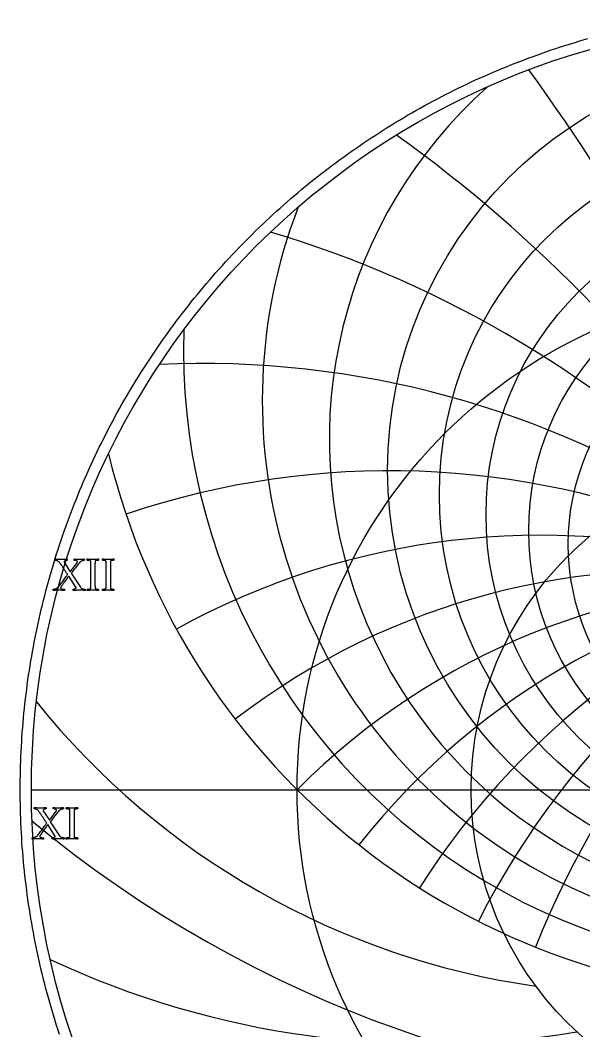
# Model space of a CAD drawing. Header units: millimetres. Extents: x -69 to 69, y -69 to 71.
# Drawn here: x -69.4 to -19.3, y -21.4 to 68.4 of the extents above; entities that cross this region are included whole.
import ezdxf

# ---------------------------------------------------------------- set-up
doc = ezdxf.new("R2010")
doc.units = ezdxf.units.MM
for name, color, linetype in [('CUT_OUTER', 1, 'Continuous'), ('ENGRAVE', 7, 'Continuous'), ('ENGRAVE_FINE', 8, 'Continuous'), ('TEXT', 5, 'Continuous')]:
    doc.layers.add(name, color=color, linetype=linetype)

msp = doc.modelspace()

# ---------------------------------------------------------------- linework, layer by layer
at = {"layer": 'CUT_OUTER'}
msp.add_lwpolyline([(-65.8878, -21.7664), (-66.0201, -21.3617), (-66.1499, -20.9562), (-66.2772, -20.5499), (-66.4021, -20.1429), (-66.5244, -19.735), (-66.6443, -19.3265), (-66.7616, -18.9172), (-66.8764, -18.5072), (-66.9887, -18.0965), (-67.0985, -17.6851), (-67.2057, -17.2731), (-67.3105, -16.8604), (-67.4127, -16.4471), (-67.5123, -16.0331), (-67.6094, -15.6186), (-67.704, -15.2034), (-67.796, -14.7877), (-67.8854, -14.3715), (-67.9723, -13.9547), (-68.0567, -13.5373), (-68.1385, -13.1195), (-68.2177, -12.7011), (-68.2943, -12.2823), (-68.3684, -11.863), (-68.4399, -11.4433), (-68.5088, -11.0232), (-68.5752, -10.6026), (-68.639, -10.1816), (-68.7001, -9.7603), (-68.7587, -9.3386), (-68.8147, -8.9165), (-68.8682, -8.4941), (-68.919, -8.0713), (-68.9672, -7.6483), (-69.0128, -7.225), (-69.0559, -6.8014), (-69.0963, -6.3776), (-69.1341, -5.9535), (-69.1694, -5.5292), (-69.202, -5.1046), (-69.232, -4.6799), (-69.2594, -4.255), (-69.2842, -3.83), (-69.3064, -3.4048), (-69.326, -2.9795), (-69.343, -2.5541), (-69.3573, -2.1285), (-69.3691, -1.7029), (-69.3782, -1.2772), (-69.3848, -0.8515), (-69.3887, -0.4258), (-69.39, 0), (-69.3887, 0.4258), (-69.3848, 0.8515), (-69.3782, 1.2772), (-69.3691, 1.7029), (-69.3573, 2.1285), (-69.343, 2.5541), (-69.326, 2.9795), (-69.3064, 3.4048), (-69.2842, 3.83), (-69.2594, 4.255), (-69.232, 4.6799), (-69.202, 5.1046), (-69.1694, 5.5292), (-69.1341, 5.9535), (-69.0963, 6.3776), (-69.0559, 6.8014), (-69.0128, 7.225), (-68.9672, 7.6483), (-68.919, 8.0713), (-68.8682, 8.4941), (-68.8147, 8.9165), (-68.7587, 9.3386), (-68.7001, 9.7603), (-68.639, 10.1816), (-68.5752, 10.6026), (-68.5088, 11.0232), (-68.4399, 11.4433), (-68.3684, 11.863), (-68.2943, 12.2823), (-68.2177, 12.7011), (-68.1385, 13.1195), (-68.0567, 13.5373), (-67.9723, 13.9547), (-67.8854, 14.3715), (-67.796, 14.7877), (-67.704, 15.2034), (-67.6094, 15.6186), (-67.5123, 16.0331), (-67.4127, 16.4471), (-67.3105, 16.8604), (-67.2057, 17.2731), (-67.0985, 17.6851), (-66.9887, 18.0965), (-66.8764, 18.5072), (-66.7616, 18.9172), (-66.6443, 19.3265), (-66.5244, 19.735), (-66.4021, 20.1429), (-66.2772, 20.5499), (-66.1499, 20.9562), (-66.0201, 21.3617), (-65.8878, 21.7664), (-65.753, 22.1702), (-65.6157, 22.5733), (-65.476, 22.9755), (-65.3337, 23.3768), (-65.1891, 23.7772), (-65.042, 24.1768), (-64.8924, 24.5754), (-64.7404, 24.9731), (-64.5859, 25.3699), (-64.429, 25.7657), (-64.2697, 26.1605), (-64.108, 26.5544), (-63.9439, 26.9473), (-63.7773, 27.3391), (-63.6084, 27.7299), (-63.437, 28.1197), (-63.2633, 28.5084), (-63.0872, 28.896), (-62.9087, 29.2826), (-62.7278, 29.668), (-62.5446, 30.0524), (-62.359, 30.4356), (-62.1711, 30.8176), (-61.9808, 31.1985), (-61.7882, 31.5783), (-61.5933, 31.9568), (-61.3961, 32.3341), (-61.1965, 32.7102), (-60.9947, 33.0851), (-60.7905, 33.4587), (-60.5841, 33.8311), (-60.3753, 34.2022), (-60.1643, 34.572), (-59.9511, 34.9405), (-59.7356, 35.3077), (-59.5178, 35.6736), (-59.2978, 36.0381), (-59.0755, 36.4013), (-58.8511, 36.7631), (-58.6244, 37.1235), (-58.3955, 37.4825), (-58.1644, 37.8401), (-57.9311, 38.1963), (-57.6957, 38.551), (-57.458, 38.9043), (-57.2183, 39.2561), (-56.9763, 39.6065), (-56.7322, 39.9553), (-56.486, 40.3027), (-56.2376, 40.6485), (-55.9872, 40.9928), (-55.7346, 41.3356), (-55.4799, 41.6768), (-55.2231, 42.0164), (-54.9643, 42.3545), (-54.7034, 42.6909), (-54.4404, 43.0258), (-54.1754, 43.359), (-53.9083, 43.6906), (-53.6392, 44.0205), (-53.3681, 44.3488), (-53.095, 44.6755), (-52.8198, 45.0004), (-52.5427, 45.3237), (-52.2636, 45.6452), (-51.9826, 45.965), (-51.6996, 46.2831), (-51.4146, 46.5995), (-51.1277, 46.9141), (-50.8389, 47.2269), (-50.5481, 47.538), (-50.2555, 47.8472), (-49.961, 48.1547), (-49.6646, 48.4603), (-49.3663, 48.7642), (-49.0661, 49.0661), (-48.7642, 49.3663), (-48.4603, 49.6646), (-48.1547, 49.961), (-47.8472, 50.2555), (-47.538, 50.5481), (-47.2269, 50.8389), (-46.9141, 51.1277), (-46.5995, 51.4146), (-46.2831, 51.6996), (-45.965, 51.9826), (-45.6452, 52.2636), (-45.3237, 52.5427), (-45.0004, 52.8198), (-44.6755, 53.095), (-44.3488, 53.3681), (-44.0205, 53.6392), (-43.6906, 53.9083), (-43.359, 54.1754), (-43.0258, 54.4404), (-42.6909, 54.7034), (-42.3545, 54.9643), (-42.0164, 55.2231), (-41.6768, 55.4799), (-41.3356, 55.7346), (-40.9928, 55.9872), (-40.6485, 56.2376), (-40.3027, 56.486), (-39.9553, 56.7322), (-39.6065, 56.9763), (-39.2561, 57.2183), (-38.9043, 57.458), (-38.551, 57.6957), (-38.1963, 57.9311), (-37.8401, 58.1644), (-37.4825, 58.3955), (-37.1235, 58.6244), (-36.7631, 58.8511), (-36.4013, 59.0755), (-36.0381, 59.2978), (-35.6736, 59.5178), (-35.3077, 59.7356), (-34.9405, 59.9511), (-34.572, 60.1643), (-34.2022, 60.3753), (-33.8311, 60.5841), (-33.4587, 60.7905), (-33.0851, 60.9947), (-32.7102, 61.1965), (-32.3341, 61.3961), (-31.9568, 61.5933), (-31.5783, 61.7882), (-31.1985, 61.9808), (-30.8176, 62.1711), (-30.4356, 62.359), (-30.0524, 62.5446), (-29.668, 62.7278), (-29.2826, 62.9087), (-28.896, 63.0872), (-28.5084, 63.2633), (-28.1197, 63.437), (-27.7299, 63.6084), (-27.3391, 63.7773), (-26.9473, 63.9439), (-26.5544, 64.108), (-26.1605, 64.2697), (-25.7657, 64.429), (-25.3699, 64.5859), (-24.9731, 64.7404), (-24.5754, 64.8924), (-24.1768, 65.042), (-23.7772, 65.1891), (-23.3768, 65.3337), (-22.9755, 65.476), (-22.5733, 65.6157), (-22.1702, 65.753), (-21.7664, 65.8878), (-21.3617, 66.0201), (-20.9562, 66.1499), (-20.5499, 66.2772), (-20.1429, 66.4021), (-19.735, 66.5244), (-19.3265, 66.6443), (-18.9172, 66.7616)], dxfattribs=at)
at = {"layer": 'ENGRAVE'}
msp.add_lwpolyline([(-68.4, 0), (68.4, 0)], dxfattribs=at)
for centre, radius in [((0, 0), 68.4), ((0, 28.424), 36.7224), ((0, 26.228), 32.1226), ((0, 24.4499), 27.9737), ((0, 23.0047), 24.1772), ((0, 0), 44.7739), ((0, 21.8307), 20.6582), ((0, 0), 29.3085)]:
    msp.add_circle(centre, radius, dxfattribs=at)
for centre, radius, start, end in [((0, 31.1576), 41.9068, 131.640882, 48.359118), ((0, 34.6003), 47.863, 158.934283, 21.065717), ((0, 39.0076), 54.8629, 178.031366, 1.968634), ((0, 44.7739), 63.3199, 193.623472, 346.376528), ((0, -44.7739), 63.3199, 45, 135), ((0, -44.7739), 63.3199, 45, 135), ((-13.7606, 51.3551), 69.5083, 218.773878, 261.913064), ((-32.9456, 57.0635), 79.6641, 244.919203, 279.430551)]:
    msp.add_arc(centre, radius, start, end, dxfattribs=at)
at = {"layer": 'ENGRAVE_FINE'}
for centre, radius, start, end in [((-173.9699, -44.7739), 185.1349, 8.354592, 35.979906), ((-173.9699, -44.7739), 185.1349, 8.354592, 35.979906), ((-109.6732, -44.7739), 126.6398, 12.666469, 54.396525), ((-109.6732, -44.7739), 126.6398, 12.666469, 54.396525), ((-75.4617, -44.7739), 98.5082, 17.146853, 73.284845), ((-75.4617, -44.7739), 98.5082, 17.146853, 73.284845), ((-53.1317, -44.7739), 82.6582, 21.864224, 92.68985), ((-53.1317, -44.7739), 82.6582, 21.864224, 92.68985), ((53.1317, -44.7739), 82.6582, 87.31015, 158.135776), ((53.1317, -44.7739), 82.6582, 87.31015, 158.135776), ((-36.5577, -44.7739), 73.1155, 26.898951, 108.68574), ((-36.5577, -44.7739), 73.1155, 26.898951, 108.68574), ((36.5577, -44.7739), 73.1155, 71.31426, 153.101049), ((36.5577, -44.7739), 73.1155, 71.31426, 153.101049), ((-23.0466, -44.7739), 67.3836, 32.348066, 118.786424), ((-23.0466, -44.7739), 67.3836, 32.348066, 118.786424), ((23.0466, -44.7739), 67.3836, 61.213576, 147.651934), ((23.0466, -44.7739), 67.3836, 61.213576, 147.651934), ((-11.165, -44.7739), 64.2967, 38.331472, 127.454375), ((-11.165, -44.7739), 64.2967, 38.331472, 127.454375), ((11.165, -44.7739), 64.2967, 52.545625, 141.668528), ((11.165, -44.7739), 64.2967, 52.545625, 141.668528), ((0, 79.5296), 106.9671, 230.287975, 309.712025)]:
    msp.add_arc(centre, radius, start, end, dxfattribs=at)
at = {"layer": 'TEXT'}
for points in [[(-65.7519, 20.493), (-65.6758, 20.4934), (-65.603, 20.4946), (-65.5334, 20.4966), (-65.4671, 20.4995), (-65.4026, 20.5026), (-65.3387, 20.5054), (-65.2753, 20.508), (-65.2125, 20.5103), (-65.2087, 20.4995), (-65.206, 20.4844), (-65.2044, 20.465), (-65.2039, 20.4412), (-65.205, 20.4186), (-65.2082, 20.4024), (-65.2136, 20.3927), (-65.2211, 20.3894), (-65.2381, 20.3888), (-65.2589, 20.3867), (-65.2834, 20.3834), (-65.3117, 20.3787), (-65.3414, 20.3722), (-65.37, 20.3636), (-65.3975, 20.3528), (-65.4239, 20.3398), (-65.4466, 20.324), (-65.4628, 20.3048), (-65.4725, 20.282), (-65.4757, 20.2557), (-65.4725, 20.2301), (-65.4628, 20.2007), (-65.4466, 20.1675), (-65.4239, 20.1306), (-64.9364, 19.3798), (-64.8425, 19.5052), (-64.7508, 19.6268), (-64.6613, 19.7446), (-64.5739, 19.8587), (-64.4935, 19.9647), (-64.425, 20.0583), (-64.3684, 20.1395), (-64.3236, 20.2082), (-64.3179, 20.219), (-64.3134, 20.2298), (-64.3103, 20.2406), (-64.3085, 20.2514), (-64.3076, 20.2611), (-64.3069, 20.2686), (-64.3065, 20.274), (-64.3064, 20.2773), (-64.3096, 20.2929), (-64.3193, 20.3096), (-64.3355, 20.3274), (-64.3582, 20.3463), (-64.3919, 20.3633), (-64.4412, 20.3754), (-64.5062, 20.3827), (-64.5869, 20.3851), (-64.5927, 20.3901), (-64.5971, 20.4008), (-64.6002, 20.4171), (-64.602, 20.4391), (-64.6024, 20.4621), (-64.6014, 20.4817), (-64.5991, 20.4977), (-64.5955, 20.5103), (-64.5347, 20.5061), (-64.4774, 20.5022), (-64.4236, 20.4985), (-64.3733, 20.4952), (-64.3235, 20.4923), (-64.2713, 20.4903), (-64.2167, 20.4891), (-64.1597, 20.4887), (-64.0809, 20.4892), (-64.0087, 20.4908), (-63.9429, 20.4935), (-63.8835, 20.4973), (-63.8299, 20.5014), (-63.7811, 20.5049), (-63.7371, 20.5078), (-63.698, 20.5103), (-63.6941, 20.5), (-63.691, 20.4865), (-63.6887, 20.4698), (-63.6872, 20.4499), (-63.6876, 20.4296), (-63.691, 20.4121), (-63.6973, 20.3973), (-63.7066, 20.3851), (-63.7184, 20.3845), (-63.7363, 20.3824), (-63.7604, 20.3791), (-63.7908, 20.3743), (-63.825, 20.3673), (-63.8609, 20.3571), (-63.8984, 20.3436), (-63.9375, 20.3269), (-63.9764, 20.3063), (-64.0135, 20.281), (-64.0487, 20.2512), (-64.082, 20.2169), (-64.1593, 20.123), (-64.2314, 20.0356), (-64.2984, 19.9547), (-64.3603, 19.8803), (-64.4193, 19.8088), (-64.4774, 19.7368), (-64.5347, 19.6643), (-64.5912, 19.5912), (-64.6497, 19.5143), (-64.7131, 19.4305), (-64.7813, 19.3396), (-64.8544, 19.2417), (-64.0259, 17.999), (-63.9917, 17.957), (-63.9493, 17.9214), (-63.8989, 17.8922), (-63.8404, 17.8696), (-63.7792, 17.8526), (-63.7207, 17.8405), (-63.6648, 17.8332), (-63.6117, 17.8307), (-63.6062, 17.8202), (-63.6025, 17.8059), (-63.6008, 17.7879), (-63.6009, 17.766), (-63.6021, 17.7447), (-63.6036, 17.7283), (-63.6054, 17.7167), (-63.6074, 17.7099), (-63.6678, 17.7141), (-63.7239, 17.718), (-63.7757, 17.7217), (-63.8231, 17.725), (-63.8709, 17.7279), (-63.9234, 17.7299), (-63.9809, 17.7311), (-64.0432, 17.7315), (-64.1288, 17.7311), (-64.2088, 17.7299), (-64.2831, 17.7279), (-64.3517, 17.725), (-64.4203, 17.7217), (-64.4946, 17.718), (-64.5746, 17.7141), (-64.6602, 17.7099), (-64.6678, 17.7207), (-64.6732, 17.7358), (-64.6764, 17.7552), (-64.6775, 17.779), (-64.6764, 17.8016), (-64.6732, 17.8178), (-64.6678, 17.8275), (-64.6602, 17.8307), (-64.6452, 17.8316), (-64.6262, 17.834), (-64.6032, 17.838), (-64.5761, 17.8437), (-64.5473, 17.8511), (-64.5194, 17.8604), (-64.4923, 17.8716), (-64.466, 17.8847), (-64.4434, 17.8994), (-64.4272, 17.9154), (-64.4175, 17.9328), (-64.4143, 17.9516), (-64.4147, 17.9563), (-64.4159, 17.9618), (-64.4179, 17.9681), (-64.4207, 17.9753), (-64.4241, 17.9824), (-64.4277, 17.9888), (-64.4317, 17.9943), (-64.4358, 17.999), (-65.0787, 18.9914), (-65.1272, 18.9271), (-65.1774, 18.8593), (-65.2296, 18.788), (-65.2837, 18.7131), (-65.3383, 18.6369), (-65.3921, 18.5616), (-65.4451, 18.487), (-65.4973, 18.4133), (-65.5472, 18.3421), (-65.5933, 18.2752), (-65.6356, 18.2126), (-65.6742, 18.1544), (-65.7079, 18.1026), (-65.7357, 18.0594), (-65.7575, 18.0249), (-65.7734, 17.999), (-65.7759, 17.9942), (-65.7788, 17.9882), (-65.7823, 17.9812), (-65.7864, 17.9731), (-65.7902, 17.9642), (-65.7929, 17.9548), (-65.7945, 17.9448), (-65.795, 17.9343), (-65.7904, 17.9153), (-65.7767, 17.8971), (-65.7537, 17.8797), (-65.7217, 17.8631), (-65.6785, 17.849), (-65.6224, 17.8388), (-65.5534, 17.8328), (-65.4714, 17.8307), (-65.4656, 17.8202), (-65.4611, 17.8059), (-65.458, 17.7879), (-65.4563, 17.766), (-65.4559, 17.7447), (-65.4568, 17.7283), (-65.4591, 17.7167), (-65.4628, 17.7099), (-65.5213, 17.7141), (-65.5803, 17.718), (-65.6399, 17.7217), (-65.7001, 17.725), (-65.7602, 17.7279), (-65.8198, 17.7299), (-65.8789, 17.7311), (-65.9374, 17.7315), (-66.0164, 17.7311), (-66.0895, 17.7299), (-66.1566, 17.7279), (-66.2179, 17.725), (-66.2767, 17.7217), (-66.3365, 17.718), (-66.3975, 17.7141), (-66.4595, 17.7099), (-66.4629, 17.7222), (-66.4643, 17.7374), (-66.4639, 17.7556), (-66.4617, 17.7768), (-66.4586, 17.7972), (-66.4557, 17.8129), (-66.4532, 17.8241), (-66.4509, 17.8307), (-66.4378, 17.8317), (-66.4158, 17.8345), (-66.3849, 17.8392), (-66.3452, 17.8458), (-66.3001, 17.855), (-66.2535, 17.8674), (-66.2052, 17.8831), (-66.1553, 17.9019), (-66.1074, 17.9245), (-66.0652, 17.951), (-66.0287, 17.9816), (-65.9978, 18.0163), (-65.9199, 18.1177), (-65.8457, 18.2148), (-65.7753, 18.3075), (-65.7087, 18.396), (-65.6441, 18.4824), (-65.5798, 18.5691), (-65.5158, 18.6561), (-65.452, 18.7433), (-65.3869, 18.8325), (-65.3188, 18.9251), (-65.2477, 19.0212), (-65.1737, 19.1209), (-65.1992, 19.162), (-65.2281, 19.2077), (-65.2606, 19.258), (-65.2966, 19.3129), (-65.3347, 19.3707), (-65.3732, 19.4299), (-65.4123, 19.4905), (-65.452, 19.5524), (-65.4914, 19.6139), (-65.5296, 19.6732), (-65.5669, 19.7304), (-65.603, 19.7854), (-65.637, 19.8369), (-65.6677, 19.8835), (-65.6952, 19.9253), (-65.7195, 19.9623), (-65.7393, 19.9925), (-65.7535, 20.0141), (-65.762, 20.027), (-65.7648, 20.0313), (-65.7989, 20.0844), (-65.8322, 20.1316), (-65.8647, 20.1729), (-65.8964, 20.2082), (-65.9292, 20.2398), (-65.9649, 20.2697), (-66.0036, 20.298), (-66.0453, 20.3247), (-66.0743, 20.3408), (-66.1051, 20.3544), (-66.1379, 20.3656), (-66.1726, 20.3743), (-66.2061, 20.381), (-66.2357, 20.3857), (-66.2611, 20.3885), (-66.2826, 20.3894), (-66.2901, 20.3927), (-66.2955, 20.4024), (-66.2988, 20.4186), (-66.2998, 20.4412), (-66.2988, 20.465), (-66.2955, 20.4844), (-66.2901, 20.4995), (-66.2826, 20.5103), (-66.2078, 20.508), (-66.1386, 20.5054), (-66.0751, 20.5026), (-66.0172, 20.4995), (-65.9594, 20.4966), (-65.8959, 20.4946), (-65.8267, 20.4934), (-65.7519, 20.493)], [(-62.9213, 20.493), (-62.8592, 20.4934), (-62.7978, 20.4946), (-62.7373, 20.4966), (-62.6775, 20.4995), (-62.6175, 20.5026), (-62.5562, 20.5054), (-62.4935, 20.508), (-62.4294, 20.5103), (-62.422, 20.5), (-62.417, 20.4865), (-62.4145, 20.4698), (-62.4143, 20.4499), (-62.4161, 20.4299), (-62.4192, 20.4132), (-62.4236, 20.3997), (-62.4294, 20.3894), (-62.4451, 20.389), (-62.4661, 20.3878), (-62.4925, 20.3858), (-62.5244, 20.383), (-62.5583, 20.3793), (-62.5912, 20.3749), (-62.6231, 20.3696), (-62.6538, 20.3636), (-62.6808, 20.3563), (-62.7013, 20.3474), (-62.7153, 20.3369), (-62.7228, 20.3247), (-62.7286, 20.3015), (-62.7331, 20.2751), (-62.7362, 20.2454), (-62.7379, 20.2125), (-62.7389, 20.1772), (-62.7396, 20.1403), (-62.74, 20.1017), (-62.7401, 20.0615), (-62.7401, 20.055), (-62.7401, 20.0486), (-62.7401, 20.0421), (-62.7401, 20.0356), (-62.7401, 20.0292), (-62.7401, 20.0227), (-62.7401, 20.0162), (-62.7401, 20.0097), (-62.7401, 18.2105), (-62.7401, 18.204), (-62.7401, 18.1975), (-62.7401, 18.191), (-62.7401, 18.1846), (-62.7401, 18.1781), (-62.7401, 18.1716), (-62.7401, 18.1651), (-62.7401, 18.1587), (-62.74, 18.1186), (-62.7396, 18.0805), (-62.7389, 18.0442), (-62.7379, 18.0098), (-62.7362, 17.9779), (-62.7331, 17.9489), (-62.7286, 17.9228), (-62.7228, 17.8998), (-62.7153, 17.8893), (-62.7013, 17.8793), (-62.6808, 17.8699), (-62.6538, 17.861), (-62.6231, 17.853), (-62.5912, 17.8464), (-62.5583, 17.8411), (-62.5244, 17.8372), (-62.4925, 17.8344), (-62.4661, 17.8324), (-62.4451, 17.8312), (-62.4294, 17.8307), (-62.4236, 17.8205), (-62.4192, 17.807), (-62.4161, 17.7903), (-62.4143, 17.7703), (-62.4145, 17.7504), (-62.417, 17.7337), (-62.422, 17.7202), (-62.4294, 17.7099), (-62.4935, 17.7141), (-62.5562, 17.718), (-62.6175, 17.7217), (-62.6775, 17.725), (-62.7373, 17.7279), (-62.7978, 17.7299), (-62.8592, 17.7311), (-62.9213, 17.7315), (-62.982, 17.7311), (-63.0432, 17.7299), (-63.105, 17.7279), (-63.1673, 17.725), (-63.2301, 17.7217), (-63.2935, 17.718), (-63.3574, 17.7141), (-63.4218, 17.7099), (-63.4293, 17.7202), (-63.4343, 17.7337), (-63.4368, 17.7504), (-63.437, 17.7703), (-63.4352, 17.7903), (-63.4321, 17.807), (-63.4276, 17.8205), (-63.4218, 17.8307), (-63.4062, 17.8312), (-63.3852, 17.8324), (-63.3587, 17.8344), (-63.3269, 17.8372), (-63.2928, 17.8411), (-63.2595, 17.8464), (-63.227, 17.853), (-63.1953, 17.861), (-63.1677, 17.8699), (-63.1473, 17.8793), (-63.1342, 17.8893), (-63.1284, 17.8998), (-63.1208, 17.9276), (-63.115, 17.9591), (-63.111, 17.9944), (-63.109, 18.0335), (-63.1081, 18.0753), (-63.1074, 18.1188), (-63.107, 18.1638), (-63.1069, 18.2105), (-63.1069, 20.0097), (-63.107, 20.0565), (-63.1074, 20.102), (-63.1081, 20.1461), (-63.109, 20.1888), (-63.111, 20.2289), (-63.115, 20.2649), (-63.1208, 20.2968), (-63.1284, 20.3247), (-63.1342, 20.3369), (-63.1473, 20.3474), (-63.1677, 20.3563), (-63.1953, 20.3636), (-63.227, 20.3696), (-63.2595, 20.3749), (-63.2928, 20.3793), (-63.3269, 20.383), (-63.3587, 20.3858), (-63.3852, 20.3878), (-63.4062, 20.389), (-63.4218, 20.3894), (-63.4276, 20.3997), (-63.4321, 20.4132), (-63.4352, 20.4299), (-63.437, 20.4499), (-63.4368, 20.4698), (-63.4343, 20.4865), (-63.4293, 20.5), (-63.4218, 20.5103), (-63.3574, 20.508), (-63.2935, 20.5054), (-63.2301, 20.5026), (-63.1673, 20.4995), (-63.105, 20.4966), (-63.0432, 20.4946), (-62.982, 20.4934), (-62.9213, 20.493)], [(-61.5578, 20.493), (-61.4957, 20.4934), (-61.4343, 20.4946), (-61.3738, 20.4966), (-61.314, 20.4995), (-61.254, 20.5026), (-61.1927, 20.5054), (-61.13, 20.508), (-61.0659, 20.5103), (-61.0585, 20.5), (-61.0535, 20.4865), (-61.051, 20.4698), (-61.0508, 20.4499), (-61.0526, 20.4299), (-61.0557, 20.4132), (-61.0601, 20.3997), (-61.0659, 20.3894), (-61.0816, 20.389), (-61.1026, 20.3878), (-61.1291, 20.3858), (-61.1609, 20.383), (-61.1949, 20.3793), (-61.2278, 20.3749), (-61.2596, 20.3696), (-61.2903, 20.3636), (-61.3173, 20.3563), (-61.3378, 20.3474), (-61.3518, 20.3369), (-61.3594, 20.3247), (-61.3652, 20.3015), (-61.3696, 20.2751), (-61.3727, 20.2454), (-61.3745, 20.2125), (-61.3754, 20.1772), (-61.3761, 20.1403), (-61.3765, 20.1017), (-61.3766, 20.0615), (-61.3766, 20.055), (-61.3766, 20.0486), (-61.3766, 20.0421), (-61.3766, 20.0356), (-61.3766, 20.0292), (-61.3766, 20.0227), (-61.3766, 20.0162), (-61.3766, 20.0097), (-61.3766, 18.2105), (-61.3766, 18.204), (-61.3766, 18.1975), (-61.3766, 18.191), (-61.3766, 18.1846), (-61.3766, 18.1781), (-61.3766, 18.1716), (-61.3766, 18.1651), (-61.3766, 18.1587), (-61.3765, 18.1186), (-61.3761, 18.0805), (-61.3754, 18.0442), (-61.3745, 18.0098), (-61.3727, 17.9779), (-61.3696, 17.9489), (-61.3652, 17.9228), (-61.3594, 17.8998), (-61.3518, 17.8893), (-61.3378, 17.8793), (-61.3173, 17.8699), (-61.2903, 17.861), (-61.2596, 17.853), (-61.2278, 17.8464), (-61.1949, 17.8411), (-61.1609, 17.8372), (-61.1291, 17.8344), (-61.1026, 17.8324), (-61.0816, 17.8312), (-61.0659, 17.8307), (-61.0601, 17.8205), (-61.0557, 17.807), (-61.0526, 17.7903), (-61.0508, 17.7703), (-61.051, 17.7504), (-61.0535, 17.7337), (-61.0585, 17.7202), (-61.0659, 17.7099), (-61.13, 17.7141), (-61.1927, 17.718), (-61.254, 17.7217), (-61.314, 17.725), (-61.3738, 17.7279), (-61.4343, 17.7299), (-61.4957, 17.7311), (-61.5578, 17.7315), (-61.6185, 17.7311), (-61.6797, 17.7299), (-61.7415, 17.7279), (-61.8038, 17.725), (-61.8666, 17.7217), (-61.93, 17.718), (-61.9939, 17.7141), (-62.0584, 17.7099), (-62.0658, 17.7202), (-62.0708, 17.7337), (-62.0733, 17.7504), (-62.0735, 17.7703), (-62.0717, 17.7903), (-62.0686, 17.807), (-62.0642, 17.8205), (-62.0584, 17.8307), (-62.0427, 17.8312), (-62.0217, 17.8324), (-61.9953, 17.8344), (-61.9634, 17.8372), (-61.9293, 17.8411), (-61.896, 17.8464), (-61.8635, 17.853), (-61.8318, 17.861), (-61.8042, 17.8699), (-61.7838, 17.8793), (-61.7707, 17.8893), (-61.765, 17.8998), (-61.7573, 17.9276), (-61.7515, 17.9591), (-61.7476, 17.9944), (-61.7455, 18.0335), (-61.7446, 18.0753), (-61.7439, 18.1188), (-61.7435, 18.1638), (-61.7434, 18.2105), (-61.7434, 20.0097), (-61.7435, 20.0565), (-61.7439, 20.102), (-61.7446, 20.1461), (-61.7455, 20.1888), (-61.7476, 20.2289), (-61.7515, 20.2649), (-61.7573, 20.2968), (-61.765, 20.3247), (-61.7707, 20.3369), (-61.7838, 20.3474), (-61.8042, 20.3563), (-61.8318, 20.3636), (-61.8635, 20.3696), (-61.896, 20.3749), (-61.9293, 20.3793), (-61.9634, 20.383), (-61.9953, 20.3858), (-62.0217, 20.3878), (-62.0427, 20.389), (-62.0584, 20.3894), (-62.0642, 20.3997), (-62.0686, 20.4132), (-62.0717, 20.4299), (-62.0735, 20.4499), (-62.0733, 20.4698), (-62.0708, 20.4865), (-62.0658, 20.5), (-62.0584, 20.5103), (-61.9939, 20.508), (-61.93, 20.5054), (-61.8666, 20.5026), (-61.8038, 20.4995), (-61.7415, 20.4966), (-61.6797, 20.4946), (-61.6185, 20.4934), (-61.5578, 20.493)], [(-67.6148, -1.603), (-67.5388, -1.6026), (-67.466, -1.6014), (-67.3964, -1.5994), (-67.3301, -1.5966), (-67.2656, -1.5935), (-67.2017, -1.5906), (-67.1383, -1.5881), (-67.0755, -1.5858), (-67.0717, -1.5966), (-67.069, -1.6117), (-67.0674, -1.6311), (-67.0668, -1.6548), (-67.0679, -1.6775), (-67.0712, -1.6936), (-67.0766, -1.7034), (-67.0841, -1.7066), (-67.1011, -1.7073), (-67.1219, -1.7093), (-67.1464, -1.7127), (-67.1747, -1.7174), (-67.2044, -1.7239), (-67.233, -1.7325), (-67.2605, -1.7433), (-67.2869, -1.7562), (-67.3096, -1.772), (-67.3257, -1.7913), (-67.3354, -1.8141), (-67.3387, -1.8404), (-67.3354, -1.866), (-67.3257, -1.8954), (-67.3096, -1.9285), (-67.2869, -1.9655), (-66.7993, -2.7163), (-66.7055, -2.5909), (-66.6138, -2.4692), (-66.5243, -2.3514), (-66.4369, -2.2373), (-66.3565, -2.1313), (-66.288, -2.0378), (-66.2314, -1.9566), (-66.1866, -1.8878), (-66.1808, -1.877), (-66.1764, -1.8662), (-66.1733, -1.8555), (-66.1715, -1.8447), (-66.1706, -1.835), (-66.1699, -1.8274), (-66.1695, -1.822), (-66.1694, -1.8188), (-66.1726, -1.8031), (-66.1823, -1.7864), (-66.1985, -1.7686), (-66.2211, -1.7497), (-66.2548, -1.7327), (-66.3042, -1.7206), (-66.3692, -1.7133), (-66.4498, -1.7109), (-66.4556, -1.7059), (-66.4601, -1.6953), (-66.4632, -1.6789), (-66.4649, -1.657), (-66.4653, -1.6339), (-66.4644, -1.6144), (-66.4621, -1.5983), (-66.4585, -1.5858), (-66.3976, -1.59), (-66.3403, -1.5939), (-66.2865, -1.5975), (-66.2362, -1.6009), (-66.1865, -1.6037), (-66.1343, -1.6057), (-66.0797, -1.6069), (-66.0227, -1.6073), (-65.9439, -1.6068), (-65.8716, -1.6052), (-65.8058, -1.6025), (-65.7465, -1.5987), (-65.6928, -1.5947), (-65.644, -1.5912), (-65.6001, -1.5882), (-65.561, -1.5858), (-65.5571, -1.596), (-65.554, -1.6095), (-65.5517, -1.6262), (-65.5502, -1.6462), (-65.5506, -1.6664), (-65.554, -1.6839), (-65.5603, -1.6988), (-65.5696, -1.7109), (-65.5813, -1.7116), (-65.5993, -1.7136), (-65.6234, -1.717), (-65.6537, -1.7217), (-65.688, -1.7287), (-65.7239, -1.739), (-65.7613, -1.7524), (-65.8004, -1.7692), (-65.8394, -1.7898), (-65.8765, -1.815), (-65.9117, -1.8448), (-65.945, -1.8792), (-66.0223, -1.973), (-66.0944, -2.0604), (-66.1614, -2.1413), (-66.2233, -2.2157), (-66.2822, -2.2872), (-66.3403, -2.3592), (-66.3976, -2.4318), (-66.4541, -2.5048), (-66.5127, -2.5817), (-66.576, -2.6656), (-66.6443, -2.7564), (-66.7173, -2.8543), (-65.8889, -4.097), (-65.8546, -4.1391), (-65.8123, -4.1747), (-65.7619, -4.2038), (-65.7034, -4.2265), (-65.6421, -4.2434), (-65.5836, -4.2556), (-65.5278, -4.2629), (-65.4747, -4.2653), (-65.4691, -4.2758), (-65.4655, -4.2901), (-65.4638, -4.3082), (-65.4639, -4.33), (-65.4651, -4.3513), (-65.4666, -4.3678), (-65.4683, -4.3794), (-65.4704, -4.3861), (-65.5308, -4.3819), (-65.5869, -4.378), (-65.6386, -4.3744), (-65.6861, -4.371), (-65.7338, -4.3682), (-65.7864, -4.3661), (-65.8439, -4.3649), (-65.9062, -4.3645), (-65.9918, -4.3649), (-66.0717, -4.3661), (-66.146, -4.3682), (-66.2147, -4.371), (-66.2833, -4.3744), (-66.3576, -4.378), (-66.4376, -4.3819), (-66.5232, -4.3861), (-66.5307, -4.3753), (-66.5361, -4.3602), (-66.5394, -4.3408), (-66.5404, -4.3171), (-66.5394, -4.2944), (-66.5361, -4.2782), (-66.5307, -4.2685), (-66.5232, -4.2653), (-66.5082, -4.2645), (-66.4892, -4.2621), (-66.4661, -4.258), (-66.439, -4.2523), (-66.4103, -4.2449), (-66.3824, -4.2356), (-66.3553, -4.2244), (-66.329, -4.2114), (-66.3064, -4.1967), (-66.2902, -4.1806), (-66.2805, -4.1632), (-66.2772, -4.1445), (-66.2776, -4.1398), (-66.2789, -4.1342), (-66.2809, -4.1279), (-66.2837, -4.1207), (-66.2871, -4.1136), (-66.2907, -4.1073), (-66.2946, -4.1017), (-66.2988, -4.097), (-66.9417, -3.1046), (-66.9901, -3.1689), (-67.0404, -3.2367), (-67.0926, -3.3081), (-67.1467, -3.3829), (-67.2013, -3.4591), (-67.2551, -3.5345), (-67.3081, -3.609), (-67.3603, -3.6828), (-67.4101, -3.754), (-67.4563, -3.8209), (-67.4986, -3.8834), (-67.5372, -3.9417), (-67.5709, -3.9935), (-67.5987, -4.0366), (-67.6205, -4.0711), (-67.6364, -4.097), (-67.6388, -4.1019), (-67.6418, -4.1078), (-67.6453, -4.1148), (-67.6494, -4.1229), (-67.6531, -4.1318), (-67.6558, -4.1412), (-67.6574, -4.1512), (-67.658, -4.1617), (-67.6534, -4.1807), (-67.6396, -4.1989), (-67.6167, -4.2163), (-67.5846, -4.2329), (-67.5415, -4.2471), (-67.4854, -4.2572), (-67.4164, -4.2633), (-67.3344, -4.2653), (-67.3286, -4.2758), (-67.3241, -4.2901), (-67.321, -4.3082), (-67.3193, -4.33), (-67.3189, -4.3513), (-67.3198, -4.3678), (-67.3221, -4.3794), (-67.3257, -4.3861), (-67.3843, -4.3819), (-67.4433, -4.378), (-67.5029, -4.3744), (-67.5631, -4.371), (-67.6232, -4.3682), (-67.6828, -4.3661), (-67.7419, -4.3649), (-67.8004, -4.3645), (-67.8794, -4.3649), (-67.9525, -4.3661), (-68.0196, -4.3682), (-68.0808, -4.371), (-68.1396, -4.3744), (-68.1995, -4.378), (-68.2604, -4.3819), (-68.3225, -4.3861), (-68.3258, -4.3738), (-68.3273, -4.3586), (-68.3269, -4.3404), (-68.3246, -4.3192), (-68.3215, -4.2989), (-68.3187, -4.2831), (-68.3161, -4.2719), (-68.3138, -4.2653), (-68.3008, -4.2643), (-68.2788, -4.2615), (-68.2479, -4.2568), (-68.2081, -4.2502), (-68.1631, -4.241), (-68.1164, -4.2286), (-68.0682, -4.213), (-68.0183, -4.1941), (-67.9704, -4.1716), (-67.9282, -4.145), (-67.8917, -4.1144), (-67.8608, -4.0798), (-67.7828, -3.9784), (-67.7087, -3.8813), (-67.6383, -3.7885), (-67.5717, -3.7), (-67.5071, -3.6136), (-67.4428, -3.5269), (-67.3787, -3.4399), (-67.315, -3.3527), (-67.2498, -3.2636), (-67.1817, -3.1709), (-67.1107, -3.0748), (-67.0366, -2.9752), (-67.0621, -2.934), (-67.0911, -2.8883), (-67.1236, -2.838), (-67.1596, -2.7831), (-67.1976, -2.7253), (-67.2362, -2.6661), (-67.2753, -2.6056), (-67.315, -2.5437), (-67.3543, -2.4822), (-67.3926, -2.4229), (-67.4298, -2.3657), (-67.466, -2.3107), (-67.5, -2.2592), (-67.5307, -2.2125), (-67.5582, -2.1707), (-67.5825, -2.1338), (-67.6023, -2.1036), (-67.6165, -2.082), (-67.6249, -2.069), (-67.6278, -2.0647), (-67.6619, -2.0116), (-67.6952, -1.9644), (-67.7277, -1.9231), (-67.7594, -1.8878), (-67.7921, -1.8563), (-67.8279, -1.8263), (-67.8666, -1.798), (-67.9082, -1.7713), (-67.9372, -1.7553), (-67.9681, -1.7416), (-68.0009, -1.7305), (-68.0355, -1.7217), (-68.0691, -1.7151), (-68.0986, -1.7104), (-68.1241, -1.7075), (-68.1456, -1.7066), (-68.1531, -1.7034), (-68.1585, -1.6936), (-68.1617, -1.6775), (-68.1628, -1.6548), (-68.1617, -1.6311), (-68.1585, -1.6117), (-68.1531, -1.5966), (-68.1456, -1.5858), (-68.0707, -1.5881), (-68.0016, -1.5906), (-67.938, -1.5935), (-67.8802, -1.5966), (-67.8223, -1.5994), (-67.7588, -1.6014), (-67.6897, -1.6026), (-67.6148, -1.603)], [(-64.7843, -1.603), (-64.7221, -1.6026), (-64.6608, -1.6014), (-64.6002, -1.5994), (-64.5405, -1.5966), (-64.4805, -1.5935), (-64.4192, -1.5906), (-64.3565, -1.5881), (-64.2924, -1.5858), (-64.285, -1.596), (-64.28, -1.6095), (-64.2774, -1.6262), (-64.2773, -1.6462), (-64.2791, -1.6661), (-64.2822, -1.6829), (-64.2866, -1.6963), (-64.2924, -1.7066), (-64.308, -1.707), (-64.3291, -1.7082), (-64.3555, -1.7102), (-64.3873, -1.7131), (-64.4213, -1.7167), (-64.4542, -1.7212), (-64.486, -1.7264), (-64.5168, -1.7325), (-64.5437, -1.7398), (-64.5642, -1.7487), (-64.5783, -1.7592), (-64.5858, -1.7713), (-64.5916, -1.7945), (-64.5961, -1.8209), (-64.5992, -1.8506), (-64.6009, -1.8835), (-64.6019, -1.9188), (-64.6025, -1.9558), (-64.6029, -1.9943), (-64.6031, -2.0345), (-64.6031, -2.041), (-64.6031, -2.0475), (-64.6031, -2.0539), (-64.6031, -2.0604), (-64.6031, -2.0669), (-64.6031, -2.0734), (-64.6031, -2.0798), (-64.6031, -2.0863), (-64.6031, -3.8856), (-64.6031, -3.8921), (-64.6031, -3.8985), (-64.6031, -3.905), (-64.6031, -3.9115), (-64.6031, -3.9179), (-64.6031, -3.9244), (-64.6031, -3.9309), (-64.6031, -3.9374), (-64.6029, -3.9774), (-64.6025, -4.0156), (-64.6019, -4.0518), (-64.6009, -4.0862), (-64.5992, -4.1182), (-64.5961, -4.1472), (-64.5916, -4.1732), (-64.5858, -4.1963), (-64.5783, -4.2068), (-64.5642, -4.2167), (-64.5437, -4.2262), (-64.5168, -4.2351), (-64.486, -4.243), (-64.4542, -4.2496), (-64.4213, -4.2549), (-64.3873, -4.2588), (-64.3555, -4.2616), (-64.3291, -4.2637), (-64.308, -4.2649), (-64.2924, -4.2653), (-64.2866, -4.2755), (-64.2822, -4.289), (-64.2791, -4.3057), (-64.2773, -4.3257), (-64.2774, -4.3457), (-64.28, -4.3624), (-64.285, -4.3759), (-64.2924, -4.3861), (-64.3565, -4.3819), (-64.4192, -4.378), (-64.4805, -4.3744), (-64.5405, -4.371), (-64.6002, -4.3682), (-64.6608, -4.3661), (-64.7221, -4.3649), (-64.7843, -4.3645), (-64.845, -4.3649), (-64.9062, -4.3661), (-64.9679, -4.3682), (-65.0302, -4.371), (-65.0931, -4.3744), (-65.1565, -4.378), (-65.2204, -4.3819), (-65.2848, -4.3861), (-65.2922, -4.3759), (-65.2972, -4.3624), (-65.2998, -4.3457), (-65.2999, -4.3257), (-65.2982, -4.3057), (-65.2951, -4.289), (-65.2906, -4.2755), (-65.2848, -4.2653), (-65.2692, -4.2649), (-65.2481, -4.2637), (-65.2217, -4.2616), (-65.1899, -4.2588), (-65.1558, -4.2549), (-65.1225, -4.2496), (-65.09, -4.243), (-65.0583, -4.2351), (-65.0306, -4.2262), (-65.0103, -4.2167), (-64.9972, -4.2068), (-64.9914, -4.1963), (-64.9837, -4.1685), (-64.9779, -4.1369), (-64.974, -4.1016), (-64.972, -4.0625), (-64.9711, -4.0207), (-64.9704, -3.9773), (-64.97, -3.9322), (-64.9698, -3.8856), (-64.9698, -2.0863), (-64.97, -2.0395), (-64.9704, -1.9941), (-64.9711, -1.95), (-64.972, -1.9072), (-64.974, -1.8672), (-64.9779, -1.8312), (-64.9837, -1.7992), (-64.9914, -1.7713), (-64.9972, -1.7592), (-65.0103, -1.7487), (-65.0306, -1.7398), (-65.0583, -1.7325), (-65.09, -1.7264), (-65.1225, -1.7212), (-65.1558, -1.7167), (-65.1899, -1.7131), (-65.2217, -1.7102), (-65.2481, -1.7082), (-65.2692, -1.707), (-65.2848, -1.7066), (-65.2906, -1.6963), (-65.2951, -1.6829), (-65.2982, -1.6661), (-65.2999, -1.6462), (-65.2998, -1.6262), (-65.2972, -1.6095), (-65.2922, -1.596), (-65.2848, -1.5858), (-65.2204, -1.5881), (-65.1565, -1.5906), (-65.0931, -1.5935), (-65.0302, -1.5966), (-64.9679, -1.5994), (-64.9062, -1.6014), (-64.845, -1.6026), (-64.7843, -1.603)]]:
    msp.add_lwpolyline(points, close=True, dxfattribs=at)

doc.saveas('drawing.dxf')
